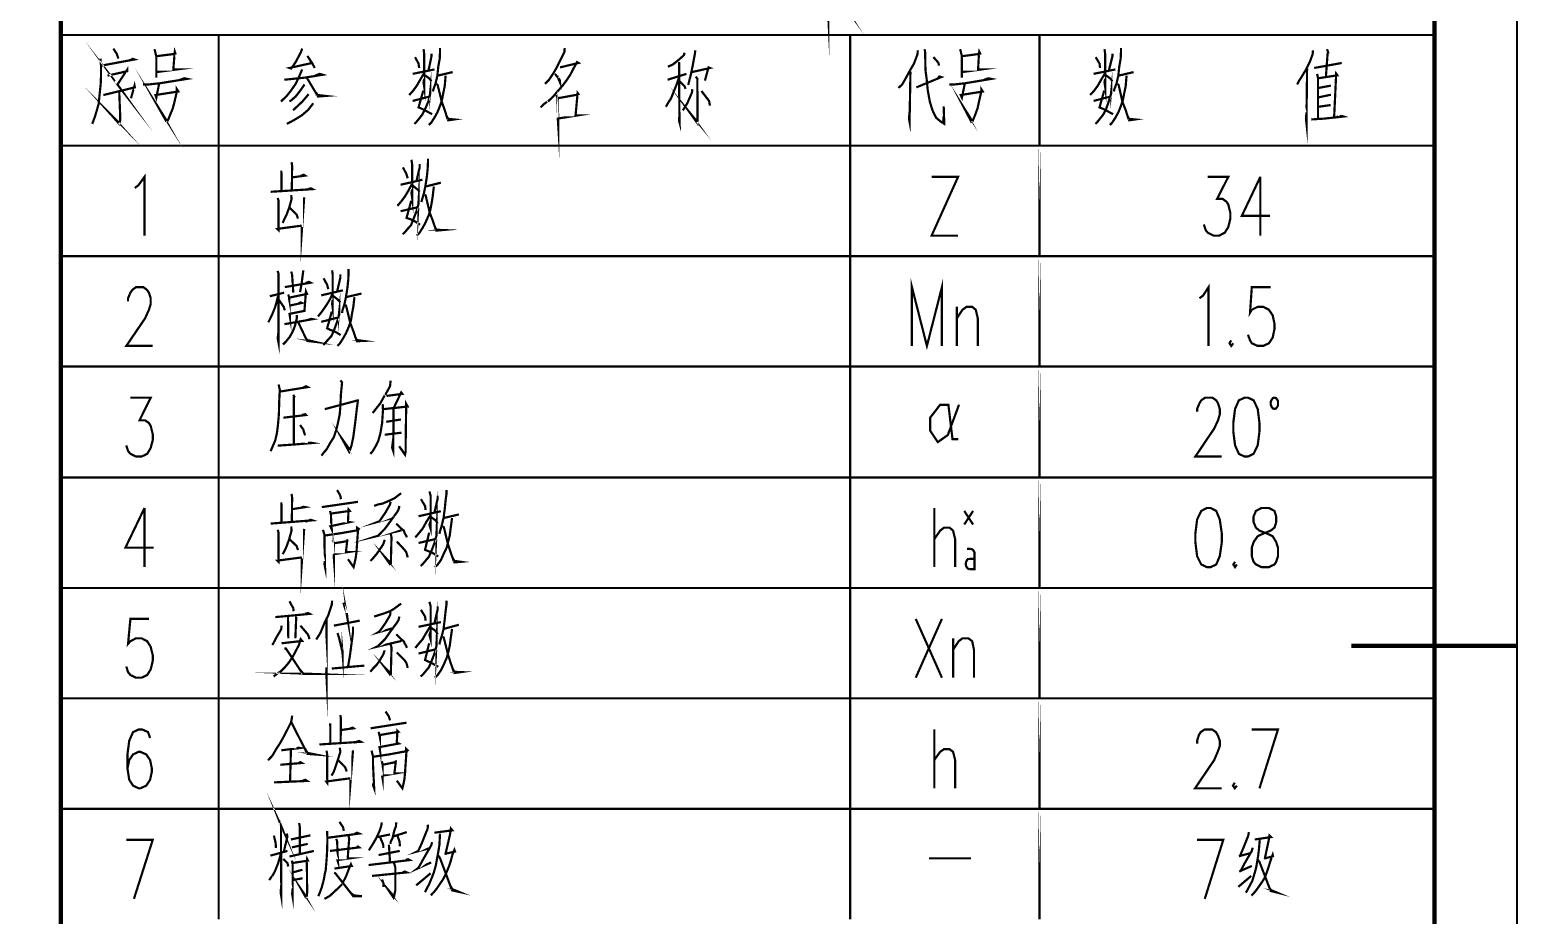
# Model space of a CAD drawing. Header units: millimetres. Extents: x -127 to 1462, y -19 to 409.
# Drawn here: x 329.4 to 418.8, y 132.4 to 185.5 of the extents above; entities that cross this region are included whole.
import ezdxf

# ---------------------------------------------------------------- set-up
doc = ezdxf.new("R2010")
doc.units = ezdxf.units.MM
doc.header["$LTSCALE"] = 0.5
doc.layers.add('P', color=7, linetype='Continuous')

msp = doc.modelspace()

# ---------------------------------------------------------------- linework, layer by layer
at = {"layer": 'P'}
for points, const_width in [([(0.935, 0.882), (418.641, 0.882), (418.641, 296.245), (0.935, 296.245), (0.935, 0.882)], 0.132), ([(25.788, 5.838), (413.685, 5.838), (413.685, 291.289), (25.788, 291.289), (25.788, 5.838)], 0.263), ([(331.276, 291.289), (331.276, 92.393)], 0.263), ([(413.685, 291.289), (413.685, 125.536)], 0.263), ([(377.278, 190.976), (377.402, 190.765), (377.313, 190.818), (377.313, 186.549), (377.296, 186.884), (377.313, 187.237)], 0.132), ([(378.566, 189.001), (378.601, 188.877), (378.583, 188.789), (378.566, 186.919), (378.548, 186.708), (378.495, 186.619), (378.213, 187.06), (378.495, 186.672), (378.548, 186.761)], 0.132), ([(331.276, 185.208), (413.685, 185.208)], 0.132), ([(340.748, 185.208), (340.748, 178.576)], 0.132), ([(378.636, 185.208), (378.636, 178.576)], 0.132), ([(389.996, 185.208), (389.996, 178.576)], 0.132), ([(334.081, 182.774), (335.262, 183.039), (335.262, 183.127), (334.68, 182.245), (334.768, 182.122), (334.522, 182.439)], 0.132), ([(334.433, 184.397), (334.627, 184.097), (334.68, 183.956), (334.733, 183.797)], 0.132), ([(336.903, 184.362), (337.009, 183.938), (337.009, 182.651), (337.009, 182.986), (338.243, 183.145), (338.032, 183.145), (338.102, 184.062), (338.12, 184.203), (338.155, 184.097), (337.996, 184.062), (337.009, 183.938)], 0.132), ([(345.758, 184.397), (345.687, 184.185), (345.369, 183.586), (345.105, 183.198), (344.999, 183.233), (346.357, 183.533), (346.075, 183.956), (346.463, 183.339), (346.516, 183.233)], 0.132), ([(353.042, 184.362), (353.078, 184.097), (353.078, 182.122), (353.042, 182.368), (353.078, 182.58)], 0.132), ([(353.519, 184.097), (353.519, 183.938), (353.342, 183.092)], 0.132), ([(354.03, 184.432), (354.03, 184.203), (354.013, 183.797), (353.924, 183.303), (353.871, 182.774), (353.766, 182.316), (353.624, 181.928), (353.607, 181.822)], 0.132), ([(361.509, 184.432), (361.491, 184.185), (361.192, 183.586), (361.015, 183.233), (360.821, 182.898), (360.574, 182.527), (360.327, 182.28)], 0.132), ([(368.706, 184.15), (368.653, 183.991), (368.335, 183.709), (368, 183.444), (367.7, 183.303)], 0.132), ([(369.341, 184.291), (369.323, 184.097), (369.182, 183.339), (369.076, 182.827), (368.917, 182.21)], 0.132), ([(382.693, 184.291), (382.676, 184.062), (382.464, 183.497), (382.199, 183.039), (381.988, 182.651), (381.758, 182.245), (381.529, 182.033)], 0.132), ([(383.099, 184.362), (383.134, 184.185), (383.152, 183.127), (383.223, 182.58), (383.293, 181.875), (383.417, 181.204), (383.575, 180.693), (383.787, 180.252), (384.087, 180.005), (384.281, 179.881), (384.246, 180.94)], 0.132), ([(385.233, 184.362), (385.339, 183.938), (385.339, 182.651), (385.339, 182.986), (386.503, 183.145), (386.309, 183.145), (386.362, 184.062), (386.38, 184.203), (386.433, 184.097), (386.274, 184.062), (385.339, 183.938)], 0.132), ([(393.894, 184.362), (393.929, 184.097), (393.929, 182.122), (393.894, 182.368), (393.929, 182.58)], 0.132), ([(394.37, 184.097), (394.37, 183.938), (394.159, 183.092)], 0.132), ([(394.882, 184.432), (394.882, 184.203), (394.864, 183.797), (394.776, 183.303), (394.723, 182.774), (394.617, 182.316), (394.476, 181.928), (394.458, 181.822)], 0.132), ([(406.4, 184.291), (406.382, 184.062), (406.206, 183.586), (405.977, 183.127), (405.73, 182.721), (405.571, 182.474), (405.448, 182.245)], 0.132), ([(407.282, 184.15), (407.176, 182.721)], 0.132), ([(407.247, 184.362), (407.335, 184.097)], 0.132), ([(333.657, 183.797), (333.693, 183.374), (333.693, 182.88), (333.693, 182.792), (333.675, 182.28), (333.604, 181.61), (333.551, 181.081), (333.446, 180.71), (333.34, 180.358), (333.234, 180.058), (333.163, 179.881)], 0.132), ([(333.71, 183.374), (335.703, 183.744), (335.598, 183.78), (335.368, 183.674)], 0.132), ([(337.626, 180.005), (337.167, 180.816), (337.644, 180.058)], 0.132), ([(345.758, 183.145), (345.581, 182.721), (345.369, 182.28), (345.087, 181.875), (344.805, 181.522), (344.611, 181.345), (344.488, 181.222)], 0.132), ([(352.39, 182.88), (353.695, 183.145)], 0.132), ([(352.531, 183.885), (352.743, 183.497), (352.778, 183.233)], 0.132), ([(361.227, 183.268), (362.338, 183.533), (362.25, 183.586), (362.056, 183.233), (361.844, 182.827), (361.633, 182.51), (361.386, 182.174), (361.103, 181.857), (360.821, 181.522), (360.504, 181.222)], 0.132), ([(368.371, 183.586), (368.388, 180.71), (368.406, 179.934), (368.371, 180.058), (368.388, 180.393)], 0.132), ([(369.147, 182.986), (370.223, 183.233), (370.134, 183.268), (369.923, 182.474)], 0.132), ([(383.628, 183.885), (383.928, 183.55), (383.963, 183.374)], 0.132), ([(393.241, 182.88), (394.547, 183.145)], 0.132), ([(393.365, 183.885), (393.594, 183.497), (393.629, 183.233)], 0.132), ([(406.047, 183.198), (406.012, 180.252), (406.012, 179.881), (405.977, 180.199), (406.012, 180.569)], 0.132), ([(406.471, 183.233), (408.129, 183.533)], 0.132), ([(333.834, 181.61), (335.721, 182.069), (335.703, 182.174), (335.492, 181.416)], 0.132), ([(336.215, 182.245), (336.55, 182.245), (337.22, 182.316), (338.861, 182.58), (338.684, 182.615), (338.437, 182.527)], 0.132), ([(337.185, 182.316), (337.009, 181.451), (336.956, 181.61), (338.332, 181.822), (338.243, 181.963), (338.243, 181.822), (338.102, 181.204), (337.996, 180.799), (337.855, 180.463), (337.749, 180.199), (337.679, 180.04)], 0.132), ([(344.682, 182.527), (345.899, 182.651), (346.992, 182.827), (346.816, 182.88), (346.534, 182.774)], 0.132), ([(345.899, 182.245), (345.634, 181.857), (345.369, 181.522), (345.123, 181.31), (344.999, 181.222)], 0.132), ([(346.04, 182.651), (346.71, 181.522), (347.169, 181.557), (346.71, 181.61), (346.569, 181.769)], 0.132), ([(353.06, 182.898), (352.831, 182.51), (352.619, 182.139), (352.407, 181.857), (352.178, 181.61)], 0.132), ([(352.39, 181.257), (353.413, 181.522), (353.448, 181.857), (353.448, 181.716), (353.342, 181.257), (353.148, 180.799), (352.972, 180.446), (352.778, 180.199), (352.619, 180.005), (352.496, 179.881)], 0.132), ([(353.078, 182.827), (353.378, 182.615), (353.519, 182.439)], 0.132), ([(354.365, 182.774), (354.312, 182.139), (354.224, 181.716), (354.154, 181.345), (354.048, 181.01), (353.871, 180.569), (353.695, 180.252), (353.501, 179.952), (353.36, 179.811)], 0.132), ([(353.836, 182.28), (353.889, 182.21), (354.136, 181.204), (354.312, 180.71), (354.471, 180.199), (354.524, 180.093), (354.877, 180.146), (354.524, 180.181), (354.401, 180.393)], 0.132), ([(353.889, 182.774), (354.789, 182.986)], 0.132), ([(360.927, 182.88), (361.209, 182.527), (361.227, 182.368), (361.121, 182.615)], 0.132), ([(368.371, 182.686), (368.212, 182.21), (368.053, 181.822), (367.894, 181.416), (367.753, 181.204), (367.577, 180.904)], 0.132), ([(367.683, 182.527), (368.812, 182.88)], 0.132), ([(369.464, 182.58), (369.482, 180.658), (369.482, 180.181), (369.464, 179.934), (369.058, 180.499), (369.464, 180.005)], 0.132), ([(368.388, 182.439), (368.706, 182.139), (368.759, 181.98)], 0.132), ([(369.376, 182.721), (369.499, 182.527)], 0.132), ([(382.252, 183.021), (382.199, 180.005), (382.164, 180.199), (382.199, 180.605)], 0.132), ([(382.605, 182.069), (384.104, 182.686), (383.981, 182.721), (383.875, 182.58)], 0.132), ([(384.581, 182.245), (384.898, 182.245), (385.533, 182.316), (387.103, 182.58), (386.927, 182.615), (386.68, 182.527)], 0.132), ([(385.516, 182.316), (385.339, 181.451), (385.269, 181.61), (386.592, 181.822), (386.503, 181.963), (386.503, 181.822), (386.362, 181.204), (386.274, 180.799), (386.151, 180.463), (386.045, 180.199), (385.974, 180.04), (385.904, 180.005), (385.48, 180.816), (385.957, 180.058)], 0.132), ([(393.912, 182.898), (393.682, 182.51), (393.471, 182.139), (393.259, 181.857), (393.03, 181.61)], 0.132), ([(393.241, 181.257), (394.264, 181.522), (394.3, 181.857), (394.3, 181.716), (394.159, 181.257), (394, 180.799), (393.823, 180.446), (393.629, 180.199), (393.471, 180.005), (393.347, 179.881)], 0.132), ([(393.929, 182.827), (394.229, 182.615), (394.37, 182.439)], 0.132), ([(395.217, 182.774), (395.164, 182.139), (395.076, 181.716), (395.005, 181.345), (394.899, 181.01), (394.723, 180.569), (394.547, 180.252), (394.353, 179.952), (394.212, 179.811)], 0.132), ([(394.688, 182.28), (394.741, 182.21), (394.97, 181.204), (395.164, 180.71), (395.323, 180.199), (395.376, 180.093), (395.728, 180.146), (395.376, 180.181), (395.252, 180.393)], 0.132), ([(394.741, 182.774), (395.64, 182.986)], 0.132), ([(406.647, 182.88), (406.7, 182.651), (406.7, 180.181)], 0.132), ([(406.7, 182.615), (407.864, 182.792), (407.793, 182.898), (407.67, 180.287)], 0.132), ([(334.786, 181.822), (334.839, 180.463), (334.839, 180.058), (334.786, 179.881), (334.328, 180.393), (334.768, 179.952)], 0.132), ([(346.146, 181.663), (345.775, 181.222), (345.475, 180.94), (345.211, 180.693)], 0.132), ([(353.025, 181.875), (352.743, 180.869), (352.919, 180.799), (353.095, 180.71), (353.289, 180.605), (353.554, 180.463)], 0.132), ([(361.015, 181.61), (361.068, 181.469), (361.103, 180.569), (361.121, 180.463), (361.121, 179.811), (361.103, 180.093), (361.103, 180.199), (362.303, 180.393), (362.162, 180.393), (362.285, 181.733), (362.338, 181.663), (362.25, 181.628), (361.086, 181.416)], 0.132), ([(369.164, 181.963), (369.147, 181.769), (368.864, 181.116), (368.6, 180.693)], 0.132), ([(369.711, 181.857), (370.17, 181.257), (370.223, 180.975)], 0.132), ([(393.876, 181.875), (393.594, 180.869), (393.771, 180.799), (393.947, 180.71), (394.141, 180.605), (394.406, 180.463)], 0.132), ([(406.718, 182.033), (407.476, 182.174)], 0.132), ([(407.476, 181.628), (406.718, 181.469)], 0.132), ([(346.428, 181.116), (346.11, 180.71), (345.74, 180.393), (345.246, 180.093), (344.981, 179.952), (344.84, 179.881)], 0.132), ([(360.451, 181.204), (360.257, 181.063), (360.063, 180.869)], 0.132), ([(406.718, 180.904), (407.458, 181.01)], 0.132), ([(384.21, 179.934), (384.246, 180.358)], 0.132), ([(406.294, 180.146), (407.106, 180.199), (408.234, 180.322), (408.129, 180.358), (407.988, 180.322)], 0.132), ([(407.917, 180.322), (407.811, 180.287)], 0.132), ([(331.276, 178.576), (413.685, 178.576)], 0.132), ([(340.748, 178.576), (340.748, 171.944)], 0.132), ([(353.307, 177.8), (353.307, 177.588), (353.289, 177.183), (353.236, 176.671), (353.148, 176.124), (353.06, 175.701), (352.937, 175.295), (352.919, 175.189)], 0.132), ([(378.636, 178.576), (378.636, 171.944), (378.636, 165.329)], 0.132), ([(389.996, 178.576), (389.996, 171.944), (389.996, 178.576)], 0.132), ([(344.505, 177.077), (344.523, 176.883), (344.523, 175.842)], 0.132), ([(345.123, 177.588), (345.158, 177.377), (345.14, 175.86)], 0.132), ([(351.667, 174.643), (352.725, 174.89), (352.743, 175.207), (352.743, 175.084), (352.619, 174.643), (352.443, 174.184), (352.284, 173.796), (352.09, 173.584), (351.913, 173.373), (351.79, 173.267)], 0.132), ([(351.808, 177.271), (352.019, 176.865), (352.09, 176.618)], 0.132), ([(352.319, 177.729), (352.354, 177.483), (352.354, 175.472), (352.319, 175.719), (352.354, 175.948)], 0.132), ([(352.813, 177.483), (352.813, 177.288), (352.619, 176.459)], 0.132), ([(335.721, 176.036), (335.95, 176.213), (336.303, 176.706), (336.303, 173.179)], 0.132), ([(343.87, 175.807), (346.375, 175.966), (346.269, 176.018), (345.952, 175.913)], 0.132), ([(345.158, 176.671), (345.934, 176.777), (345.846, 176.83), (345.669, 176.759)], 0.132), ([(352.337, 176.265), (352.125, 175.86), (351.913, 175.507), (351.684, 175.207), (351.473, 174.96)], 0.132), ([(351.667, 176.23), (352.972, 176.53)], 0.132), ([(352.354, 176.213), (352.654, 175.966), (352.813, 175.807)], 0.132), ([(353.66, 176.124), (353.589, 175.507), (353.519, 175.084), (353.448, 174.713), (353.342, 174.378), (353.148, 173.937), (352.972, 173.62), (352.778, 173.32), (352.637, 173.179)], 0.132), ([(353.166, 176.124), (354.083, 176.354)], 0.132), ([(383.522, 176.706), (385.11, 176.706), (383.522, 173.179), (385.11, 173.179)], 0.132), ([(400.085, 176.706), (401.32, 176.706), (400.65, 175.383), (400.985, 175.383), (401.214, 175.207), (401.32, 175.048), (401.443, 174.537), (401.443, 174.202), (401.32, 173.69), (401.108, 173.355), (400.773, 173.179), (400.438, 173.179), (400.085, 173.355), (399.962, 173.514), (399.856, 173.849)], 0.132), ([(403.243, 176.706), (402.131, 174.36), (403.825, 174.36)], 0.132), ([(403.243, 176.706), (403.243, 173.179)], 0.132), ([(344.293, 175.436), (344.346, 175.26), (344.346, 173.514), (344.276, 173.584), (345.74, 173.778)], 0.132), ([(345.105, 175.613), (345.123, 175.366), (344.981, 174.854), (344.823, 174.431), (344.699, 174.184), (344.593, 173.937)], 0.132), ([(345.881, 175.472), (345.74, 173.443), (345.74, 173.69)], 0.132), ([(352.302, 175.26), (352.019, 174.237), (352.196, 174.184), (352.407, 174.096), (352.601, 173.99), (352.831, 173.831)], 0.132), ([(353.131, 175.648), (353.166, 175.595), (353.413, 174.554), (353.589, 174.096), (353.766, 173.584), (353.801, 173.478), (354.189, 173.514), (353.801, 173.531), (353.695, 173.778)], 0.132), ([(344.981, 174.89), (345.422, 174.449), (345.511, 174.202)], 0.132), ([(331.276, 171.944), (413.685, 171.944)], 0.132), ([(340.748, 171.944), (340.748, 165.329)], 0.132), ([(389.996, 171.944), (413.685, 171.944)], 0.132), ([(389.996, 171.944), (389.996, 165.329), (389.996, 171.944)], 0.132), ([(344.293, 171.062), (344.346, 170.868), (344.346, 166.74), (344.293, 167.023), (344.346, 167.499)], 0.132), ([(345.105, 171.027), (345.158, 170.815), (345.228, 169.757)], 0.132), ([(345.828, 171.097), (345.793, 170.815), (345.722, 170.268), (345.634, 169.792)], 0.132), ([(347.045, 170.621), (347.257, 170.233), (347.327, 169.968)], 0.132), ([(347.557, 171.097), (347.592, 170.85), (347.592, 168.839), (347.557, 169.086), (347.592, 169.333)], 0.132), ([(348.051, 170.85), (348.051, 170.656), (347.857, 169.827)], 0.132), ([(348.544, 171.168), (348.544, 170.956), (348.527, 170.55), (348.474, 170.039), (348.386, 169.492), (348.298, 169.069), (348.174, 168.681), (348.156, 168.54)], 0.132), ([(335.315, 169.245), (335.315, 169.422), (335.456, 169.757), (335.562, 169.915), (335.792, 170.092), (336.233, 170.092), (336.462, 169.915), (336.568, 169.757), (336.673, 169.422), (336.673, 169.069), (336.568, 168.734), (336.338, 168.222), (335.209, 166.564), (336.797, 166.564)], 0.132), ([(344.682, 169.757), (343.817, 169.545)], 0.132), ([(344.717, 170.092), (346.269, 170.356), (346.163, 170.409), (345.969, 170.339)], 0.132), ([(345.899, 168.698), (345.987, 169.827), (346.057, 169.686), (344.981, 169.457)], 0.132), ([(346.904, 169.598), (348.209, 169.898)], 0.132), ([(346.904, 168.01), (347.945, 168.275), (347.98, 168.593), (347.98, 168.434), (347.857, 168.01), (347.68, 167.534), (347.521, 167.164), (347.327, 166.952), (347.133, 166.74), (347.028, 166.617)], 0.132), ([(348.403, 169.492), (349.321, 169.704)], 0.132), ([(382.341, 166.564), (382.341, 170.092), (383.24, 166.564), (384.14, 170.092), (384.14, 166.564)], 0.132), ([(399.591, 169.422), (399.803, 169.58), (400.138, 170.092), (400.138, 166.564)], 0.132), ([(403.86, 170.092), (402.731, 170.092), (402.625, 168.557), (402.731, 168.734), (403.084, 168.91), (403.419, 168.91), (403.754, 168.734), (403.983, 168.398), (404.089, 167.905), (404.089, 167.569), (403.983, 167.058), (403.754, 166.723), (403.419, 166.564), (403.084, 166.564), (402.731, 166.723), (402.625, 166.899), (402.502, 167.234)], 0.132), ([(344.311, 169.545), (344.152, 168.928), (343.976, 168.487), (343.853, 168.222), (343.729, 167.975)], 0.132), ([(344.346, 169.351), (344.664, 168.892), (344.717, 168.698)], 0.132), ([(344.928, 169.651), (344.981, 169.439), (345.017, 168.381), (344.999, 168.487), (345.969, 168.681)], 0.132), ([(344.999, 168.981), (345.74, 169.139), (345.652, 169.175), (345.511, 169.086)], 0.132), ([(347.574, 169.651), (347.363, 169.245), (347.133, 168.892), (346.922, 168.593), (346.71, 168.328)], 0.132), ([(347.592, 169.58), (347.892, 169.351), (348.051, 169.175)], 0.132), ([(348.897, 169.492), (348.827, 168.892), (348.738, 168.434), (348.686, 168.081), (348.58, 167.763), (348.386, 167.323), (348.209, 167.005), (348.015, 166.705), (347.874, 166.564)], 0.132), ([(348.368, 169.033), (348.403, 168.945), (348.65, 167.922), (348.827, 167.464), (349.003, 166.952), (349.038, 166.846), (349.426, 166.864), (349.038, 166.917), (348.933, 167.128)], 0.132), ([(385.039, 166.564), (385.039, 168.91)], 0.132), ([(385.039, 168.222), (385.374, 168.734), (385.621, 168.91), (385.957, 168.91), (386.168, 168.734), (386.292, 168.222), (386.292, 166.564)], 0.132), ([(345.44, 168.416), (345.44, 168.222), (345.334, 167.781), (345.193, 167.428), (345.017, 167.111), (344.805, 166.846), (344.611, 166.652)], 0.132), ([(344.699, 167.869), (346.393, 168.169), (346.304, 168.187), (346.075, 168.116)], 0.132), ([(345.528, 167.975), (346.057, 166.864), (346.516, 166.811), (346.057, 166.917), (345.934, 167.111)], 0.132), ([(347.539, 168.628), (347.257, 167.622), (347.433, 167.534), (347.645, 167.464), (347.839, 167.358), (348.068, 167.217)], 0.132), ([(401.496, 166.899), (401.391, 166.723), (401.496, 166.564), (401.62, 166.723)], 0.132), ([(331.276, 165.329), (413.685, 165.329)], 0.132), ([(340.748, 165.329), (340.748, 158.679), (340.748, 152.047)], 0.132), ([(378.636, 165.329), (378.636, 158.679), (378.636, 152.047), (378.636, 145.433)], 0.132), ([(389.996, 165.329), (413.685, 165.329)], 0.132), ([(389.996, 165.329), (389.996, 158.679), (389.996, 165.329)], 0.132), ([(348.156, 164.394), (348.086, 163.671), (348.051, 162.93), (348.015, 162.472), (347.909, 161.96), (347.804, 161.519), (347.663, 161.096), (347.451, 160.761), (347.222, 160.355), (347.063, 160.179), (346.922, 159.985)], 0.132), ([(348.051, 164.5), (348.174, 164.359)], 0.132), ([(351.067, 164.483), (351.032, 164.148), (350.749, 163.636)], 0.132), ([(335.456, 163.46), (336.673, 163.46), (336.003, 162.101), (336.338, 162.101), (336.568, 161.943), (336.673, 161.766), (336.797, 161.272), (336.797, 160.92), (336.673, 160.443), (336.462, 160.091), (336.127, 159.932), (335.792, 159.932), (335.456, 160.091), (335.315, 160.267), (335.209, 160.602)], 0.132), ([(344.346, 164.253), (344.417, 163.936), (344.382, 163.195), (344.364, 162.472), (344.311, 161.854), (344.241, 161.308), (344.135, 160.867), (343.994, 160.549), (343.87, 160.249)], 0.132), ([(344.452, 163.83), (346.093, 164.095), (345.987, 164.148), (345.775, 164.042)], 0.132), ([(345.228, 163.636), (345.317, 163.477)], 0.132), ([(345.264, 163.53), (345.264, 160.655)], 0.132), ([(350.714, 163.601), (350.449, 163.124), (350.185, 162.789), (349.991, 162.542)], 0.132), ([(350.82, 163.565), (351.772, 163.689), (351.702, 163.777), (351.243, 162.825), (351.226, 160.249), (351.155, 160.461), (351.226, 161.008)], 0.132), ([(399.45, 162.613), (399.45, 162.789), (399.591, 163.124), (399.697, 163.301), (399.927, 163.46), (400.368, 163.46), (400.597, 163.301), (400.703, 163.124), (400.808, 162.789), (400.808, 162.454), (400.703, 162.101), (400.473, 161.608), (399.344, 159.932), (400.932, 159.932)], 0.132), ([(402.29, 163.46), (401.955, 163.301), (401.726, 162.789), (401.62, 161.943), (401.62, 161.431), (401.726, 160.602), (401.955, 160.091), (402.29, 159.932), (402.502, 159.932), (402.837, 160.091), (403.084, 160.602), (403.19, 161.431), (403.19, 161.943), (403.084, 162.789), (402.837, 163.301), (402.502, 163.46), (402.29, 163.46)], 0.132), ([(404.301, 163.124), (404.301, 163.248), (404.248, 163.354), (404.178, 163.442), (404.089, 163.46), (404.001, 163.442), (403.931, 163.354), (403.878, 163.248), (403.86, 163.124), (403.878, 163.001), (403.931, 162.895), (404.001, 162.807), (404.089, 162.789), (404.178, 162.807), (404.248, 162.895), (404.301, 163.001), (404.301, 163.124)], 0.132), ([(347.116, 162.772), (349.162, 163.318)], 0.132), ([(349.109, 163.336), (349.038, 162.789), (348.968, 162.172), (348.897, 161.625), (348.827, 161.096), (348.721, 160.602), (348.633, 160.338), (348.58, 160.214), (348.156, 160.99), (348.615, 160.338)], 0.132), ([(350.591, 163.072), (350.608, 162.719), (350.555, 161.925), (350.449, 161.308), (350.326, 160.867), (350.167, 160.549), (349.991, 160.249), (349.85, 160.091)], 0.132), ([(350.626, 162.772), (352.09, 162.93), (352.002, 163.089), (351.966, 160.496), (351.966, 160.214), (351.931, 160.038), (351.578, 160.549), (351.913, 160.091)], 0.132), ([(385.128, 160.973), (384.775, 160.973), (384.528, 163.036), (384.034, 163.036), (383.434, 162.26), (383.434, 161.484), (383.893, 160.796), (384.493, 161.219), (385.163, 163.036)], 0.132), ([(344.629, 162.26), (345.987, 162.419), (345.934, 162.472), (345.758, 162.419)], 0.132), ([(345.634, 161.819), (345.828, 161.555), (345.881, 161.361), (345.934, 161.202)], 0.132), ([(351.684, 162.154), (350.802, 162.013)], 0.132), ([(350.714, 161.237), (351.719, 161.361)], 0.132), ([(344.293, 160.584), (345.317, 160.655), (346.375, 160.743), (346.269, 160.761), (346.093, 160.743)], 0.132), ([(331.276, 158.679), (413.685, 158.679)], 0.132), ([(389.996, 158.679), (413.685, 158.679)], 0.132), ([(389.996, 158.679), (389.996, 152.047), (389.996, 158.679)], 0.132), ([(345.123, 157.692), (345.158, 157.48), (345.14, 155.998)], 0.132), ([(346.939, 156.898), (349.109, 157.215)], 0.132), ([(347.857, 157.921), (348.051, 157.586), (348.086, 157.374)], 0.132), ([(351.067, 157.215), (351.032, 157.057), (350.749, 156.563), (350.397, 156.051), (350.308, 156.016), (351.243, 156.263)], 0.132), ([(351.702, 157.727), (351.596, 157.656), (351.296, 157.427), (351.032, 157.304), (350.591, 157.11), (350.308, 157.057), (350.079, 156.968)], 0.132), ([(352.743, 154.746), (353.801, 154.993), (353.818, 155.328), (353.818, 155.187), (353.695, 154.746), (353.519, 154.27), (353.36, 153.917), (353.166, 153.688), (352.989, 153.476), (352.866, 153.37)], 0.132), ([(352.884, 157.374), (353.131, 156.968), (353.166, 156.722)], 0.132), ([(353.395, 157.833), (353.466, 157.586), (353.466, 155.593), (353.395, 155.84), (353.466, 156.051)], 0.132), ([(353.889, 157.586), (353.889, 157.409), (353.695, 156.563)], 0.132), ([(354.418, 157.921), (354.418, 157.692), (354.365, 157.304), (354.312, 156.774), (354.242, 156.245), (354.136, 155.804), (354.013, 155.399), (353.995, 155.293)], 0.132), ([(336.303, 156.845), (335.157, 154.464), (336.85, 154.464)], 0.132), ([(336.303, 156.845), (336.303, 153.3)], 0.132), ([(344.505, 157.18), (344.523, 157.004), (344.523, 155.945)], 0.132), ([(345.158, 156.774), (345.934, 156.898), (345.846, 156.916), (345.669, 156.863)], 0.132), ([(347.433, 156.669), (347.486, 156.422), (347.521, 155.593), (347.451, 155.751), (348.615, 155.998), (348.509, 156.016), (348.544, 156.757), (348.615, 156.669), (347.486, 156.51)], 0.132), ([(351.596, 156.968), (351.543, 156.757), (351.455, 156.598), (350.979, 155.945), (350.732, 155.61), (350.326, 155.187), (350.22, 155.152), (351.719, 155.504)], 0.132), ([(353.448, 156.386), (353.201, 155.998), (352.989, 155.61), (352.76, 155.328), (352.548, 155.081)], 0.132), ([(352.743, 156.351), (354.083, 156.651)], 0.132), ([(353.466, 156.316), (353.766, 156.104), (353.889, 155.91)], 0.132), ([(354.259, 156.245), (355.159, 156.457)], 0.132), ([(383.681, 153.3), (383.681, 156.845)], 0.132), ([(385.48, 155.857), (386.009, 156.669)], 0.132), ([(385.48, 156.669), (386.009, 155.857)], 0.132), ([(400.032, 156.845), (399.697, 156.669), (399.45, 156.157), (399.344, 155.31), (399.344, 154.799), (399.45, 153.952), (399.697, 153.458), (400.032, 153.3), (400.262, 153.3), (400.597, 153.458), (400.808, 153.952), (400.932, 154.799), (400.932, 155.31), (400.808, 156.157), (400.597, 156.669), (400.262, 156.845), (400.032, 156.845)], 0.132), ([(403.313, 156.845), (402.978, 156.669), (402.837, 156.333), (402.837, 155.998), (402.978, 155.663), (403.19, 155.487), (403.648, 155.31), (403.983, 155.152), (404.195, 154.799), (404.301, 154.464), (404.301, 153.952), (404.195, 153.617), (404.089, 153.458), (403.754, 153.3), (403.313, 153.3), (402.978, 153.458), (402.837, 153.617), (402.731, 153.952), (402.731, 154.464), (402.837, 154.799), (403.084, 155.152), (403.419, 155.31), (403.86, 155.487), (404.089, 155.663), (404.195, 155.998), (404.195, 156.333), (404.089, 156.669), (403.754, 156.845), (403.313, 156.845)], 0.132), ([(343.87, 155.91), (346.375, 156.104), (346.269, 156.139), (345.952, 156.016)], 0.132), ([(344.293, 155.54), (344.346, 155.363), (344.346, 153.617), (344.276, 153.688), (345.74, 153.882)], 0.132), ([(345.105, 155.734), (345.123, 155.487), (344.981, 154.975), (344.823, 154.534), (344.699, 154.27), (344.593, 154.076)], 0.132), ([(345.881, 155.593), (345.74, 153.564), (345.74, 153.811)], 0.132), ([(347.116, 153.67), (347.098, 153.476), (347.133, 153.3), (347.098, 154.746), (347.098, 155.222), (347.01, 155.54)], 0.132), ([(347.063, 155.187), (348.051, 155.328), (349.056, 155.504), (349.056, 155.663), (349.162, 155.593), (349.109, 155.504), (349.021, 154.234), (348.968, 153.829), (348.897, 153.511), (348.844, 153.3), (348.509, 153.776)], 0.132), ([(347.592, 154.94), (347.663, 154.728), (347.663, 153.829), (347.645, 154.076)], 0.132), ([(351.402, 155.91), (351.702, 155.61), (351.861, 155.487), (351.913, 155.328), (352.002, 155.187), (352.037, 155.081)], 0.132), ([(354.753, 156.245), (354.665, 155.61), (354.612, 155.187), (354.524, 154.834), (354.436, 154.481), (354.242, 154.076), (354.083, 153.723), (353.871, 153.423), (353.713, 153.3)], 0.132), ([(354.207, 155.751), (354.259, 155.698), (354.506, 154.675), (354.665, 154.199), (354.842, 153.688), (354.894, 153.582), (355.265, 153.617), (354.894, 153.67), (354.771, 153.882)], 0.132), ([(383.681, 154.975), (384.034, 155.487), (384.263, 155.663), (384.598, 155.663), (384.81, 155.487), (384.933, 154.975), (384.933, 153.3)], 0.132), ([(344.981, 154.993), (345.422, 154.57), (345.511, 154.323)], 0.132), ([(347.663, 154.076), (348.492, 154.199), (348.386, 154.199), (348.474, 154.975)], 0.132), ([(348.492, 154.94), (348.439, 154.852), (347.663, 154.728)], 0.132), ([(350.714, 154.94), (350.626, 154.675), (350.397, 154.323), (350.22, 154.076), (350.008, 153.829), (349.85, 153.67)], 0.132), ([(351.067, 153.423), (350.714, 153.917), (351.084, 153.511)], 0.132), ([(351.067, 155.293), (351.12, 155.099), (351.084, 153.688), (351.084, 153.423)], 0.132), ([(351.437, 154.834), (351.719, 154.534), (351.896, 154.34), (352.002, 154.199), (352.037, 154.093), (352.09, 153.882)], 0.132), ([(353.378, 155.363), (353.131, 154.34), (353.289, 154.27), (353.483, 154.199), (353.677, 154.093), (353.924, 153.935)], 0.132), ([(385.78, 153.793), (385.692, 153.776), (385.639, 153.705), (385.586, 153.599), (385.568, 153.494), (385.586, 153.37), (385.639, 153.282), (385.692, 153.211), (385.78, 153.176)], 0.132), ([(385.639, 154.393), (385.868, 154.393)], 0.132), ([(386.098, 154.023), (386.098, 153.176), (385.78, 153.176)], 0.132), ([(385.78, 153.793), (386.098, 153.793)], 0.132), ([(386.098, 154.023), (386.098, 154.164), (386.045, 154.27), (385.974, 154.358), (385.868, 154.393)], 0.132), ([(401.726, 153.617), (401.62, 153.458), (401.726, 153.3), (401.832, 153.458)], 0.132), ([(331.276, 152.047), (413.685, 152.047)], 0.132), ([(340.748, 152.047), (340.748, 145.433)], 0.132), ([(348.227, 151.165), (348.403, 150.636), (348.474, 150.248), (348.439, 150.548)], 0.132), ([(389.996, 152.047), (413.685, 152.047)], 0.132), ([(389.996, 152.047), (389.996, 145.433), (389.996, 152.047)], 0.132), ([(344.999, 151.253), (345.158, 150.954), (345.228, 150.848), (345.246, 150.654)], 0.132), ([(347.557, 151.289), (347.539, 151.059), (347.327, 150.407), (347.133, 150.036), (346.851, 149.348), (346.604, 148.96)], 0.132), ([(351.702, 151.095), (351.596, 151.042), (351.296, 150.813), (351.032, 150.654), (350.591, 150.495), (350.308, 150.407), (350.079, 150.336)], 0.132), ([(352.743, 148.114), (353.801, 148.378), (353.818, 148.713), (353.818, 148.572), (353.695, 148.114), (353.519, 147.655), (353.36, 147.285), (353.166, 147.055), (352.989, 146.844), (352.866, 146.738)], 0.132), ([(353.395, 151.218), (353.466, 150.954), (353.466, 148.96), (353.395, 149.225), (353.466, 149.437)], 0.132), ([(353.889, 150.954), (353.889, 150.76), (353.695, 149.931)], 0.132), ([(354.418, 151.289), (354.418, 151.059), (354.365, 150.654), (354.312, 150.16), (354.242, 149.595), (354.136, 149.172), (354.013, 148.784), (353.995, 148.661)], 0.132), ([(336.568, 150.195), (335.456, 150.195), (335.315, 148.696), (335.456, 148.855), (335.792, 149.031), (336.127, 149.031), (336.462, 148.855), (336.673, 148.519), (336.797, 148.008), (336.797, 147.673), (336.673, 147.161), (336.462, 146.826), (336.127, 146.667), (335.792, 146.667), (335.456, 146.826), (335.315, 147.003), (335.209, 147.338)], 0.132), ([(344.152, 150.301), (346.216, 150.495), (346.11, 150.548), (345.934, 150.495)], 0.132), ([(344.911, 150.301), (344.928, 149.031)], 0.132), ([(345.405, 150.336), (345.352, 149.031)], 0.132), ([(347.222, 150.16), (347.222, 146.667), (347.204, 147.003), (347.222, 147.285)], 0.132), ([(347.663, 149.789), (349.215, 150.089)], 0.132), ([(351.596, 150.336), (351.543, 150.125), (351.455, 149.983), (350.979, 149.331), (350.732, 148.978), (350.326, 148.572), (350.22, 148.519), (351.719, 148.872)], 0.132), ([(351.067, 150.601), (351.032, 150.407), (350.749, 149.931), (350.397, 149.437), (350.308, 149.384), (351.243, 149.648)], 0.132), ([(352.884, 150.742), (353.131, 150.336), (353.166, 150.089)], 0.132), ([(382.57, 146.667), (384.14, 150.195)], 0.132), ([(382.57, 150.195), (384.14, 146.667)], 0.132), ([(344.523, 149.789), (344.505, 149.578), (344.205, 149.066), (343.976, 148.625)], 0.132), ([(345.652, 149.789), (346.093, 149.278), (346.146, 149.172), (346.198, 148.978)], 0.132), ([(347.874, 149.348), (347.98, 149.031), (348.086, 148.59), (348.174, 148.22), (348.192, 148.008), (348.192, 148.308), (348.068, 148.625)], 0.132), ([(348.809, 149.719), (348.809, 149.384), (348.703, 148.572), (348.615, 147.92), (348.509, 147.32)], 0.132), ([(351.402, 149.278), (351.702, 148.978), (351.861, 148.837), (351.913, 148.713), (352.002, 148.572), (352.037, 148.449)], 0.132), ([(353.448, 149.754), (353.201, 149.348), (352.989, 148.978), (352.76, 148.713), (352.548, 148.449)], 0.132), ([(352.743, 149.719), (354.083, 150.001)], 0.132), ([(353.466, 149.684), (353.766, 149.472), (353.889, 149.278)], 0.132), ([(354.753, 149.595), (354.665, 148.978), (354.612, 148.572), (354.524, 148.184), (354.436, 147.867), (354.242, 147.426), (354.083, 147.108), (353.871, 146.808), (353.713, 146.667)], 0.132), ([(354.259, 149.595), (355.159, 149.842)], 0.132), ([(344.699, 148.414), (344.787, 148.414), (345.793, 146.897), (346.269, 146.897), (345.828, 146.914), (345.634, 147.144)], 0.132), ([(344.523, 148.731), (345.758, 148.872), (345.669, 148.978), (345.563, 148.625), (345.352, 148.22), (345.193, 147.92), (344.981, 147.602), (344.717, 147.285), (344.488, 147.055), (344.241, 146.897), (344.047, 146.738)], 0.132), ([(350.714, 148.308), (350.626, 148.061), (350.397, 147.673), (350.22, 147.426), (350.008, 147.214), (349.85, 147.02)], 0.132), ([(351.067, 148.661), (351.12, 148.484), (351.084, 147.055), (351.084, 146.808)], 0.132), ([(353.378, 148.731), (353.131, 147.726), (353.289, 147.655), (353.483, 147.567), (353.677, 147.461), (353.924, 147.32)], 0.132), ([(354.207, 149.137), (354.259, 149.066), (354.506, 148.061), (354.665, 147.567), (354.842, 147.055), (354.894, 146.95), (355.265, 147.003), (354.894, 147.02), (354.771, 147.249)], 0.132), ([(384.81, 146.667), (384.81, 149.031)], 0.132), ([(384.81, 148.343), (385.145, 148.855), (385.374, 149.031), (385.727, 149.031), (385.957, 148.855), (386.062, 148.343), (386.062, 146.667)], 0.132), ([(418.641, 148.572), (408.711, 148.572)], 0.263), ([(347.539, 147.214), (349.056, 147.355), (349.497, 147.391)], 0.132), ([(351.067, 146.808), (350.714, 147.285), (351.084, 146.897)], 0.132), ([(351.437, 148.184), (351.719, 147.902), (351.896, 147.726), (352.002, 147.567), (352.037, 147.461), (352.09, 147.249)], 0.132), ([(331.276, 145.433), (413.685, 145.433)], 0.132), ([(340.748, 145.433), (340.748, 138.8)], 0.132), ([(378.636, 145.433), (378.636, 138.8)], 0.132), ([(389.996, 145.433), (389.996, 138.8), (389.996, 145.433)], 0.132), ([(389.996, 145.433), (413.685, 145.433)], 0.132), ([(345.158, 144.392), (345.14, 144.216), (345.087, 143.986), (344.876, 143.563), (344.629, 143.087), (344.417, 142.716), (344.188, 142.363), (343.976, 141.993), (343.711, 141.711)], 0.132), ([(345.087, 144.039), (346.075, 142.099), (346.534, 142.064), (346.093, 142.152), (345.952, 142.363)], 0.132), ([(347.433, 143.933), (347.451, 143.739), (347.451, 142.699)], 0.132), ([(348.051, 144.427), (348.086, 144.216), (348.068, 142.716)], 0.132), ([(349.867, 143.633), (352.019, 143.969)], 0.132), ([(350.767, 144.639), (350.961, 144.339), (351.032, 144.11)], 0.132), ([(336.638, 143.051), (336.515, 143.404), (336.162, 143.563), (335.95, 143.563), (335.615, 143.404), (335.386, 142.893), (335.28, 142.064), (335.28, 141.217), (335.386, 140.547), (335.615, 140.194), (335.95, 140.035), (336.056, 140.035), (336.409, 140.194), (336.638, 140.547), (336.744, 141.041), (336.744, 141.217), (336.638, 141.728), (336.409, 142.064), (336.056, 142.222), (335.95, 142.222), (335.615, 142.064), (335.386, 141.728), (335.28, 141.217)], 0.132), ([(348.086, 143.528), (348.844, 143.633), (348.791, 143.669), (348.615, 143.616)], 0.132), ([(350.344, 143.422), (350.414, 143.157), (350.432, 142.311), (350.397, 142.505), (351.543, 142.716), (351.437, 142.769), (351.473, 143.492), (351.543, 143.422), (350.414, 143.228)], 0.132), ([(383.681, 140.035), (383.681, 143.563)], 0.132), ([(399.45, 142.716), (399.45, 142.893), (399.556, 143.228), (399.662, 143.404), (399.909, 143.563), (400.35, 143.563), (400.579, 143.404), (400.685, 143.228), (400.808, 142.893), (400.808, 142.558), (400.685, 142.222), (400.473, 141.728), (399.327, 140.035), (400.914, 140.035)], 0.132), ([(402.713, 143.563), (404.301, 143.563), (403.19, 140.035)], 0.132), ([(344.505, 142.311), (345.616, 142.452), (345.511, 142.469), (345.422, 142.399)], 0.132), ([(345.087, 142.363), (345.034, 140.441)], 0.132), ([(346.798, 142.663), (349.285, 142.822), (349.179, 142.875), (348.862, 142.769)], 0.132), ([(347.222, 142.293), (347.257, 142.099), (347.257, 140.37), (347.204, 140.441), (348.65, 140.635)], 0.132), ([(348.015, 142.469), (348.051, 142.222), (347.892, 141.711), (347.751, 141.288), (347.645, 141.005), (347.521, 140.794)], 0.132), ([(348.809, 142.311), (348.65, 140.282), (348.65, 140.547)], 0.132), ([(350.061, 140.388), (350.008, 140.229), (350.079, 140.035), (350.008, 141.499), (350.008, 141.958), (349.92, 142.293)], 0.132), ([(349.991, 141.923), (350.961, 142.064), (352.002, 142.258), (352.002, 142.399), (352.09, 142.311), (352.019, 142.258), (351.931, 140.988), (351.896, 140.582), (351.825, 140.247), (351.772, 140.035), (351.437, 140.494)], 0.132), ([(383.681, 141.728), (384.034, 142.222), (384.263, 142.381), (384.598, 142.381), (384.81, 142.222), (384.933, 141.728), (384.933, 140.035)], 0.132), ([(344.452, 141.446), (345.74, 141.552), (345.652, 141.605), (345.563, 141.552)], 0.132), ([(347.892, 141.746), (348.333, 141.305), (348.439, 141.041)], 0.132), ([(350.538, 141.658), (350.591, 141.446), (350.591, 140.582), (350.555, 140.794)], 0.132), ([(350.591, 140.794), (351.402, 140.935), (351.296, 140.935), (351.384, 141.711)], 0.132), ([(351.402, 141.658), (351.367, 141.605), (350.591, 141.446)], 0.132), ([(344.064, 140.388), (346.057, 140.476), (345.952, 140.547), (345.758, 140.476)], 0.132), ([(401.708, 140.37), (401.602, 140.194), (401.708, 140.035), (401.832, 140.194)], 0.132), ([(344.417, 137.954), (344.523, 137.724), (344.488, 137.813), (344.505, 133.562), (344.47, 133.773), (344.505, 134.232)], 0.132), ([(331.276, 138.8), (413.685, 138.8)], 0.132), ([(340.748, 138.8), (340.748, 132.186)], 0.132), ([(378.636, 138.8), (378.636, 132.186)], 0.132), ([(389.996, 138.8), (413.685, 138.8)], 0.132), ([(389.996, 138.8), (389.996, 132.186), (389.996, 138.8)], 0.132), ([(345.581, 137.954), (345.616, 137.724), (345.616, 136.137)], 0.132), ([(347.998, 138.024), (348.209, 137.707), (348.262, 137.478)], 0.132), ([(350.538, 137.989), (350.502, 137.76), (350.397, 137.46), (350.22, 137.072), (350.008, 136.701), (349.85, 136.454), (349.762, 136.313)], 0.132), ([(351.402, 137.989), (351.384, 137.76), (351.278, 137.46), (351.19, 137.072), (351.084, 136.86), (351.049, 136.701)], 0.132), ([(353.307, 137.848), (353.289, 137.619), (352.919, 136.701), (352.725, 136.278), (352.654, 136.243), (353.448, 136.454)], 0.132), ([(353.695, 137.372), (354.771, 137.513), (354.683, 137.619), (354.63, 137.266), (354.348, 136.049)], 0.132), ([(335.209, 136.948), (336.797, 136.948), (335.668, 133.403)], 0.132), ([(344.064, 137.195), (344.17, 136.754), (344.188, 136.454)], 0.132), ([(344.84, 137.319), (344.876, 137.16), (344.664, 136.243)], 0.132), ([(346.251, 137.213), (345.087, 136.966)], 0.132), ([(346.093, 136.701), (345.14, 136.49)], 0.132), ([(347.257, 137.478), (347.274, 136.966), (347.257, 136.278), (347.222, 135.731), (347.169, 135.079), (347.133, 134.99), (347.063, 134.567), (346.939, 134.108), (346.798, 133.72), (346.728, 133.562)], 0.132), ([(347.327, 137.072), (349.179, 137.319), (349.056, 137.372), (348.897, 137.301)], 0.132), ([(347.804, 137.001), (347.857, 136.86), (347.909, 135.625), (347.874, 135.731), (348.633, 135.837), (348.492, 135.837), (348.58, 137.001), (348.544, 137.195)], 0.132), ([(350.238, 137.107), (351.032, 137.266)], 0.132), ([(350.432, 137.107), (350.608, 136.701), (350.626, 136.613), (350.626, 136.454)], 0.132), ([(350.961, 136.648), (350.979, 136.454), (351.032, 135.555)], 0.132), ([(351.261, 137.16), (352.037, 137.407)], 0.132), ([(351.473, 137.195), (351.596, 136.86), (351.614, 136.701), (351.614, 136.56)], 0.132), ([(353.554, 136.807), (353.501, 136.613), (353.025, 135.784), (352.743, 135.273), (352.672, 135.22), (353.501, 135.59)], 0.132), ([(354.03, 137.319), (353.995, 136.648), (353.924, 136.208), (353.836, 135.731), (353.783, 135.431), (353.66, 134.99), (353.519, 134.62), (353.378, 134.285), (353.236, 134.02), (353.131, 133.809)], 0.132), ([(399.433, 136.948), (401.02, 136.948), (399.909, 133.403)], 0.132), ([(402.555, 137.407), (402.519, 137.195), (402.202, 136.402), (402.026, 135.996)], 0.132), ([(403.207, 136.948), (403.154, 136.331), (403.102, 135.925), (403.031, 135.502), (402.978, 135.22), (402.872, 134.849), (402.766, 134.497), (402.608, 134.197), (402.484, 133.967), (402.378, 133.773)], 0.132), ([(402.908, 136.966), (403.878, 137.107), (403.789, 137.195), (403.737, 136.878), (403.507, 135.802)], 0.132), ([(344.876, 136.278), (343.853, 135.996)], 0.132), ([(344.488, 136.137), (344.311, 135.52), (344.135, 135.079), (343.976, 134.779)], 0.132), ([(344.629, 135.802), (344.876, 135.555), (344.928, 135.343)], 0.132), ([(345.193, 135.555), (346.11, 135.696), (346.057, 135.802), (346.04, 135.643), (346.057, 134.056), (346.057, 133.773), (346.04, 133.579), (345.969, 133.509), (345.74, 133.914), (345.969, 133.579), (346.04, 133.668)], 0.132), ([(344.999, 135.943), (346.463, 136.278)], 0.132), ([(347.433, 136.278), (349.179, 136.49), (349.109, 136.543), (349.003, 136.454)], 0.132), ([(349.744, 135.431), (352.213, 135.731), (352.108, 135.784), (351.966, 135.731)], 0.132), ([(350.344, 136.031), (351.614, 136.278)], 0.132), ([(351.561, 136.278), (351.473, 136.243)], 0.132), ([(354.33, 136.102), (354.93, 136.243), (354.894, 136.349), (354.789, 136.102), (354.665, 135.643), (354.577, 135.378), (354.471, 135.114), (354.348, 134.832), (354.207, 134.567), (354.013, 134.285), (353.836, 134.02), (353.677, 133.826), (353.483, 133.615)], 0.132), ([(353.889, 136.031), (354.013, 135.89), (354.753, 133.914), (355.159, 133.826), (354.771, 133.985), (354.665, 134.161)], 0.132), ([(383.364, 135.837), (385.886, 135.837)], 0.132), ([(401.955, 135.961), (402.678, 136.155)], 0.132), ([(402.784, 136.472), (402.731, 136.278), (402.29, 135.52), (402.061, 135.079), (401.973, 135.043), (402.731, 135.378)], 0.132), ([(403.472, 135.819), (404.001, 135.961), (403.983, 136.049), (403.895, 135.819), (403.772, 135.431), (403.684, 135.167), (403.613, 134.955), (403.507, 134.673), (403.366, 134.444), (403.19, 134.197), (403.031, 133.967), (402.89, 133.791), (402.713, 133.597)], 0.132), ([(345.14, 135.696), (345.193, 135.484), (345.193, 133.509), (345.158, 133.72), (345.193, 134.056)], 0.132), ([(345.775, 135.149), (345.193, 134.99)], 0.132), ([(347.68, 134.973), (347.751, 134.938), (348.827, 133.562), (349.356, 133.562)], 0.132), ([(347.698, 135.22), (348.738, 135.378), (348.686, 135.484), (348.544, 135.149), (348.403, 134.779), (348.298, 134.567), (348.156, 134.32)], 0.132), ([(349.956, 134.779), (352.037, 134.99), (351.913, 135.043), (351.772, 134.973)], 0.132), ([(351.261, 135.59), (351.349, 135.29), (351.349, 133.914), (351.296, 133.668), (351.278, 133.562), (351.243, 133.473), (350.908, 133.967), (351.261, 133.562), (351.296, 133.703)], 0.132), ([(352.601, 134.214), (353.466, 134.938)], 0.132), ([(403.084, 135.749), (403.19, 135.625), (403.86, 133.879), (404.213, 133.791), (403.878, 133.932), (403.772, 134.091)], 0.132), ([(343.958, 134.779), (343.782, 134.532)], 0.132), ([(345.793, 134.638), (345.193, 134.532)], 0.132), ([(348.156, 134.285), (347.892, 134.02), (347.663, 133.809), (347.416, 133.579), (347.098, 133.403)], 0.132), ([(350.555, 134.567), (350.643, 134.32), (350.643, 134.108)], 0.132), ([(401.92, 134.126), (402.696, 134.779)], 0.132), ([(349.338, 133.562), (348.844, 133.615), (348.633, 133.809)], 0.132)]:
    msp.add_lwpolyline(points, dxfattribs=dict(at, const_width=const_width))

doc.saveas('drawing.dxf')
